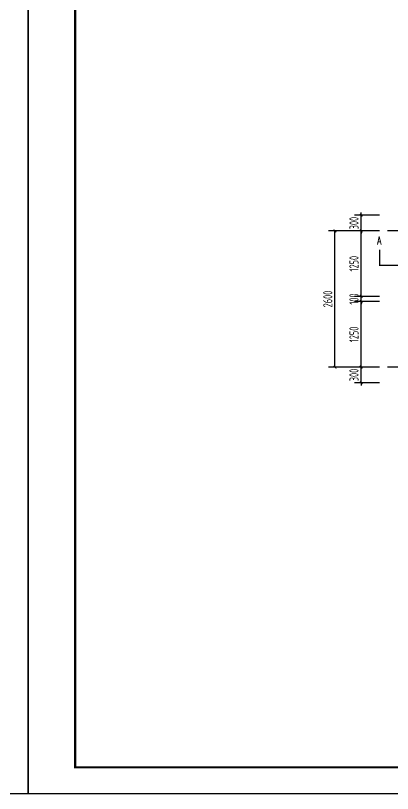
# Model space of a CAD drawing. Extents: x -473190 to 2138458, y -81875 to 2633646.
# Drawn here: x 1306025 to 1313218, y -81875 to -67025 of the extents above; entities that cross this region are included whole.
import ezdxf

# ---------------------------------------------------------------- set-up
doc = ezdxf.new("R2010")
doc.units = 0
doc.header["$LTSCALE"] = 1000
doc.linetypes.add('DOTE', pattern=[2.42, 2, -0.2, 0.02, -0.2])
for name, color, linetype in [('DIM_SYMB', 3, 'Continuous'), ('DOTE', 1, 'DOTE'), ('ECA_TK', 7, 'Continuous'), ('PUB_DIM', 3, 'Continuous'), ('PUB_TEXT', 7, 'Continuous'), ('tk', 7, 'Continuous')]:
    doc.layers.add(name, color=color, linetype=linetype)
doc.styles.add('_TCH_DIM_T3', font='tssdeng.shx', dxfattribs={"width": 0.564706, "bigfont": '@@@tssdchn.shx'})
doc.styles.add('_TCH_LABEL', font='COMPLEX', dxfattribs={"bigfont": 'GBCBIG'})
doc.dimstyles.new('_TCH_ARCH&&50', dxfattribs={"dimtxt": 175, "dimasz": 50, "dimexe": 125, "dimexo": 150, "dimgap": 50, "dimtad": 1, "dimdec": 0, "dimzin": 0, "dimdsep": 46, "dimtxsty": '_TCH_DIM_T3', "dimblk": 'ARCHTICK', "dimcen": 0.09, "dimclrt": 7, "dimazin": 2, "dimtfac": 1, "dimtdec": 0, "dimtix": 1, "dimtmove": 2, "dimatfit": 3, "dimfxl": 0, "dimtolj": 1, "dimtzin": 0, "dimarcsym": 0})

# ---------------------------------------------------------------- blocks, each defined once
blk = doc.blocks.new('10B_A1E图框')
at = {"layer": 'ECA_TK'}
blk.add_lwpolyline([(0, 0), (841, 0), (841, 594), (0, 594)], close=True, dxfattribs=at)
at = {"layer": 'ECA_TK', "const_width": 0.8}
blk.add_lwpolyline([(831, 10), (831, 584), (18, 584), (18, 10)], close=True, dxfattribs=at)
blk = doc.blocks.new('_ArchTick')
at = {"color": 0, "linetype": 'ByBlock', "const_width": 0.4}
blk.add_lwpolyline([(-0.5, -0.5), (0.5, 0.5)], dxfattribs=at)
blk = doc.blocks.new('*D2388')
at = {"layer": 'Defpoints', "color": 0, "transparency": 16777216}
for p in [(1312621, -70836), (1313121, -70836), (1313121, -71136)]:
    blk.add_point(p, dxfattribs=at)
at = {"layer": 'PUB_DIM', "color": 0, "lineweight": -2, "transparency": 16777216}
for p, q in [((1312621, -70836), (1312621, -70786)), ((1312971, -70836), (1312496, -70836)), ((1312621, -71136), (1312621, -70836)), ((1312971, -71136), (1312496, -71136)), ((1312621, -71136), (1312621, -71186))]:
    blk.add_line(p, q, dxfattribs=at)
at = {"layer": 'PUB_DIM', "color": 0, "lineweight": -2, "transparency": 16777216, "xscale": 50, "yscale": 50, "zscale": 50}
for p, rotation in [((1312621, -70836), 270), ((1312621, -71136), 90)]:
    blk.add_blockref('_ArchTick', p, dxfattribs=dict(at, rotation=rotation))
at = {"layer": 'PUB_DIM', "color": 7, "transparency": 16777216, "insert": (1312484, -70986), "char_height": 175, "attachment_point": 5, "rotation": 90, "style": '_TCH_DIM_T3'}
blk.add_mtext('\\A1;300', dxfattribs=at)
blk = doc.blocks.new('*D2389')
at = {"layer": 'Defpoints', "color": 0, "transparency": 16777216}
for p in [(1312621, -71136), (1313121, -71136), (1313121, -72386)]:
    blk.add_point(p, dxfattribs=at)
at = {"layer": 'PUB_DIM', "color": 0, "lineweight": -2, "transparency": 16777216}
for p, q in [((1312971, -71136), (1312496, -71136)), ((1312621, -72386), (1312621, -71136)), ((1312971, -72386), (1312496, -72386))]:
    blk.add_line(p, q, dxfattribs=at)
at = {"layer": 'PUB_DIM', "color": 0, "lineweight": -2, "transparency": 16777216, "xscale": 50, "yscale": 50, "zscale": 50}
for p, rotation in [((1312621, -71136), 90), ((1312621, -72386), 270)]:
    blk.add_blockref('_ArchTick', p, dxfattribs=dict(at, rotation=rotation))
at = {"layer": 'PUB_DIM', "color": 7, "transparency": 16777216, "insert": (1312484, -71761), "char_height": 175, "attachment_point": 5, "rotation": 90, "style": '_TCH_DIM_T3'}
blk.add_mtext('\\A1;1250', dxfattribs=at)
blk = doc.blocks.new('*D2390')
at = {"layer": 'Defpoints', "color": 0, "transparency": 16777216}
for p in [(1312621, -72386), (1313121, -72386), (1313121, -72486)]:
    blk.add_point(p, dxfattribs=at)
at = {"layer": 'PUB_DIM', "color": 0, "lineweight": -2, "transparency": 16777216}
for p, q in [((1312971, -72386), (1312496, -72386)), ((1312621, -72386), (1312621, -72336)), ((1312621, -72486), (1312621, -72386)), ((1312971, -72486), (1312496, -72486)), ((1312621, -72486), (1312621, -72536))]:
    blk.add_line(p, q, dxfattribs=at)
at = {"layer": 'PUB_DIM', "color": 0, "lineweight": -2, "transparency": 16777216, "xscale": 50, "yscale": 50, "zscale": 50}
for p, rotation in [((1312621, -72386), 270), ((1312621, -72486), 90)]:
    blk.add_blockref('_ArchTick', p, dxfattribs=dict(at, rotation=rotation))
at = {"layer": 'PUB_DIM', "color": 7, "transparency": 16777216, "insert": (1312484, -72436), "char_height": 175, "attachment_point": 5, "rotation": 90, "style": '_TCH_DIM_T3'}
blk.add_mtext('\\A1;100', dxfattribs=at)
blk = doc.blocks.new('*D2391')
at = {"layer": 'Defpoints', "color": 0, "transparency": 16777216}
for p in [(1312621, -72486), (1313121, -72486), (1313121, -73736)]:
    blk.add_point(p, dxfattribs=at)
at = {"layer": 'PUB_DIM', "color": 0, "lineweight": -2, "transparency": 16777216}
for p, q in [((1312971, -72486), (1312496, -72486)), ((1312621, -73736), (1312621, -72486)), ((1312971, -73736), (1312496, -73736))]:
    blk.add_line(p, q, dxfattribs=at)
at = {"layer": 'PUB_DIM', "color": 0, "lineweight": -2, "transparency": 16777216, "xscale": 50, "yscale": 50, "zscale": 50}
for p, rotation in [((1312621, -72486), 90), ((1312621, -73736), 270)]:
    blk.add_blockref('_ArchTick', p, dxfattribs=dict(at, rotation=rotation))
at = {"layer": 'PUB_DIM', "color": 7, "transparency": 16777216, "insert": (1312484, -73111), "char_height": 175, "attachment_point": 5, "rotation": 90, "style": '_TCH_DIM_T3'}
blk.add_mtext('\\A1;1250', dxfattribs=at)
blk = doc.blocks.new('*D2392')
at = {"layer": 'Defpoints', "color": 0, "transparency": 16777216}
for p in [(1312621, -73736), (1313121, -73736), (1313121, -74036)]:
    blk.add_point(p, dxfattribs=at)
at = {"layer": 'PUB_DIM', "color": 0, "lineweight": -2, "transparency": 16777216}
for p, q in [((1312971, -73736), (1312496, -73736)), ((1312621, -73736), (1312621, -73686)), ((1312621, -74036), (1312621, -73736)), ((1312971, -74036), (1312496, -74036)), ((1312621, -74036), (1312621, -74086))]:
    blk.add_line(p, q, dxfattribs=at)
at = {"layer": 'PUB_DIM', "color": 0, "lineweight": -2, "transparency": 16777216, "xscale": 50, "yscale": 50, "zscale": 50}
for p, rotation in [((1312621, -73736), 270), ((1312621, -74036), 90)]:
    blk.add_blockref('_ArchTick', p, dxfattribs=dict(at, rotation=rotation))
at = {"layer": 'PUB_DIM', "color": 7, "transparency": 16777216, "insert": (1312484, -73886), "char_height": 175, "attachment_point": 5, "rotation": 90, "style": '_TCH_DIM_T3'}
blk.add_mtext('\\A1;300', dxfattribs=at)
blk = doc.blocks.new('*D2394')
at = {"layer": 'Defpoints', "color": 0, "transparency": 16777216}
for p in [(1312121, -71136), (1313121, -71136), (1313121, -73736)]:
    blk.add_point(p, dxfattribs=at)
at = {"layer": 'PUB_DIM', "color": 0, "lineweight": -2, "transparency": 16777216}
for p, q in [((1312971, -71136), (1311996, -71136)), ((1312121, -73736), (1312121, -71136)), ((1312971, -73736), (1311996, -73736))]:
    blk.add_line(p, q, dxfattribs=at)
at = {"layer": 'PUB_DIM', "color": 0, "lineweight": -2, "transparency": 16777216, "xscale": 50, "yscale": 50, "zscale": 50}
for p, rotation in [((1312121, -71136), 90), ((1312121, -73736), 270)]:
    blk.add_blockref('_ArchTick', p, dxfattribs=dict(at, rotation=rotation))
at = {"layer": 'PUB_DIM', "color": 7, "transparency": 16777216, "insert": (1311984, -72436), "char_height": 175, "attachment_point": 5, "rotation": 90, "style": '_TCH_DIM_T3'}
blk.add_mtext('\\A1;2600', dxfattribs=at)

msp = doc.modelspace()

# ---------------------------------------------------------------- linework, layer by layer
at = {"layer": 'DIM_SYMB', "const_width": 25}
msp.add_lwpolyline([(1312971.7, -71493.1), (1312971.7, -71793.1), (1313471.7, -71793.1)], dxfattribs=at)
at = {"layer": 'DOTE'}
for p, q in [((1320815.5, -71135.5), (1313121.2, -71135.5)), ((1320615.2, -73735.5), (1313121.2, -73735.5)), ((1320815.5, -73735.5), (1313121.2, -73735.5))]:
    msp.add_line(p, q, dxfattribs=at)

# ---------------------------------------------------------------- block references
at = {"layer": 'tk', "xscale": 50, "yscale": 50, "zscale": 50}
for p in [(1264213.1, -81874.7), (1306263.1, -81874.6)]:
    msp.add_blockref('10B_A1E图框', p, dxfattribs=at)

# ---------------------------------------------------------------- texts
at = {"layer": 'PUB_TEXT', "style": '_TCH_LABEL', "width": 0.705882}
msp.add_text('A', height=148.8, dxfattribs=at).set_placement((1312926.7, -71392.5))

# ---------------------------------------------------------------- dimensions: what is measured, and where the dimension line sits
at = {"layer": 'PUB_DIM'}
for p1, p2, distance, picture, middle in [((1313121.2, -71135.5), (1313121.2, -70835.5), 500, '*D2388', (1312483.7, -70985.5)), ((1313121.2, -73735.5), (1313121.2, -71135.5), 1000, '*D2394', (1311983.7, -72435.5)), ((1313121.2, -72385.5), (1313121.2, -71135.5), 500, '*D2389', (1312483.7, -71760.5)), ((1313121.2, -72485.5), (1313121.2, -72385.5), 500, '*D2390', (1312483.7, -72435.5)), ((1313121.2, -73735.5), (1313121.2, -72485.5), 500, '*D2391', (1312483.7, -73110.5)), ((1313121.2, -74035.5), (1313121.2, -73735.5), 500, '*D2392', (1312483.7, -73885.5))]:
    dim = msp.add_aligned_dim(p1=p1, p2=p2, distance=distance, dimstyle='_TCH_ARCH&&50', dxfattribs=at)
    dim.commit()
    dim.dimension.update_dxf_attribs({"geometry": picture, "text_midpoint": middle})

doc.saveas('drawing.dxf')
